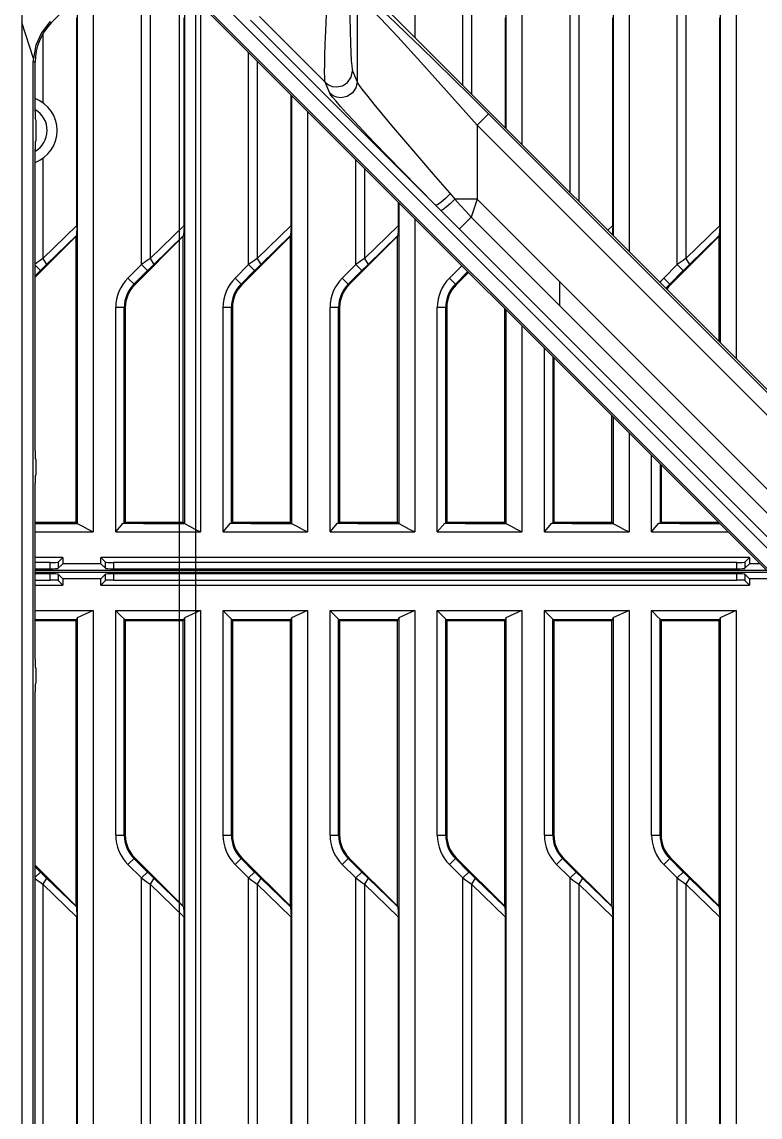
# Model space of a CAD drawing. Header units: millimetres. Extents: x -3132 to 28633, y 682 to 5849.
# Drawn here: x 24580.7 to 24672.9, y 2267.6 to 2404.3 of the extents above; entities that cross this region are included whole.
import ezdxf

# ---------------------------------------------------------------- set-up
doc = ezdxf.new("R2010")
doc.units = ezdxf.units.MM

# ---------------------------------------------------------------- blocks, each defined once
blk = doc.blocks.new('rtjg')
at = {"linetype": 'Continuous'}
for p, q in [((18333, 2257.99), (18333, 2055.71)), ((18334.99, 2258.81), (18334.99, 2053.72)), ((18321.62, 2256.52), (18321.62, 2067.09)), ((18319.63, 2255.85), (18319.63, 2069.08)), ((18308.25, 2252.06), (18308.25, 2080.46)), ((18346.37, 2251.81), (18346.37, 2042.34)), ((18348.36, 2251.81), (18348.36, 2040.35)), ((18273.31, 2095.59), (18358.39, 2010.52)), ((18271.96, 2091.29), (18262.94, 2082.27)), ((18355.81, 2010.27), (18274.78, 2091.29)), ((18268.14, 2087.47), (18268.14, 2018.72)), ((18274.16, 2052.08), (18274.16, 2087.75)), ((18275.23, 2086.98), (18275.23, 2052.85)), ((18314.27, 2074.43), (18314.27, 2087.75)), ((18315.34, 2086.98), (18315.34, 2073.36)), ((18327.64, 2061.06), (18327.64, 2087.75)), ((18328.71, 2086.98), (18328.71, 2059.99)), ((18341.01, 2052.08), (18341.01, 2087.75)), ((18342.08, 2086.98), (18342.08, 2052.85)), ((18266.15, 2085.48), (18266.15, 2019.79)), ((18279.52, 2086.56), (18279.52, 2019.79)), ((18301.05, 2085.64), (18301.05, 2074.88)), ((18302.48, 2086.23), (18353.31, 2035.39)), ((18281.51, 2084.57), (18281.51, 2018.72)), ((18266.1, 2056.95), (18266.1, 2082.88)), ((18279.47, 2056.95), (18279.47, 2082.88)), ((18288.87, 2083.03), (18297.08, 2074.82)), ((18319.58, 2069.12), (18319.58, 2082.88)), ((18332.95, 2056.95), (18332.95, 2082.88)), ((18346.32, 2056.95), (18346.32, 2082.88)), ((18260.67, 2077.79), (18259.24, 2082.29)), ((18259.24, 2082.29), (18259.24, 1838.49)), ((18262.94, 2082.27), (18262.73, 2082.36)), ((18404.71, 1965.61), (18287.75, 2082.57)), ((18261.86, 2080.87), (18261.86, 2072.27)), ((18287.53, 2052.08), (18287.53, 2078.54)), ((18260.66, 2077.42), (18260.89, 2077.33)), ((18260.66, 1838.49), (18260.66, 2077.42)), ((18260.89, 2071.16), (18260.89, 2077.33)), ((18288.6, 2077.48), (18288.6, 2052.85)), ((18300.49, 2076.24), (18301.05, 2074.88)), ((18297.64, 2073.47), (18297.08, 2074.82)), ((18292.84, 2056.95), (18292.84, 2073.23)), ((18292.89, 2073.19), (18292.89, 2019.79)), ((18294.88, 2071.2), (18294.88, 2018.72)), ((18316.04, 2069.46), (18317.46, 2070.87)), ((18355.09, 2033.24), (18317.46, 2070.87)), ((18260.92, 2070.17), (18260.96, 2070.11)), ((18260.96, 2070.11), (18260.96, 2067.51)), ((18316.04, 2069.46), (18398.86, 1986.65)), ((18316.04, 2069.46), (18316.04, 2060.23)), ((18260.89, 2028.83), (18260.89, 2066.46)), ((18260.92, 2067.45), (18260.96, 2067.51)), ((18261.86, 2065.35), (18261.86, 2052.85)), ((18300.9, 2052.08), (18300.9, 2065.17)), ((18301.97, 2064.11), (18301.97, 2052.85)), ((18306.21, 2056.95), (18306.21, 2059.86)), ((18306.26, 2059.82), (18306.26, 2019.79)), ((18316.04, 2060.23), (18313.27, 2060.23)), ((18405.15, 1971.13), (18316.04, 2060.23)), ((18266.1, 2056.95), (18261.86, 2052.85)), ((18266.1, 2056.95), (18266.03, 2055.69)), ((18279.47, 2056.95), (18275.23, 2052.85)), ((18279.47, 2056.95), (18279.4, 2055.69)), ((18292.84, 2056.95), (18288.6, 2052.85)), ((18292.84, 2056.95), (18292.77, 2055.69)), ((18306.21, 2056.95), (18301.97, 2052.85)), ((18306.21, 2056.95), (18306.14, 2055.69)), ((18308.25, 2057.83), (18308.25, 2018.72)), ((18313.81, 2056.51), (18315.29, 2057.99)), ((18315.29, 2057.99), (18405.14, 1968.15)), ((18332.95, 2056.95), (18332.34, 2056.36)), ((18332.95, 2056.95), (18332.89, 2055.81)), ((18346.32, 2056.95), (18342.08, 2052.85)), ((18346.32, 2056.95), (18346.25, 2055.69)), ((18260.89, 2050.5), (18266, 2055.61)), ((18262.32, 2052.11), (18266.03, 2055.69)), ((18266.03, 2055.69), (18266, 2055.61)), ((18266, 2019.94), (18266, 2055.61)), ((18273.31, 2049.55), (18279.37, 2055.61)), ((18275.69, 2052.11), (18279.4, 2055.69)), ((18279.4, 2055.69), (18279.37, 2055.61)), ((18279.37, 2019.94), (18279.37, 2055.61)), ((18286.68, 2049.55), (18292.74, 2055.61)), ((18289.06, 2052.11), (18292.77, 2055.69)), ((18292.77, 2055.69), (18292.74, 2055.61)), ((18292.74, 2019.94), (18292.74, 2055.61)), ((18300.05, 2049.55), (18306.11, 2055.61)), ((18302.43, 2052.11), (18306.14, 2055.69)), ((18306.14, 2055.69), (18306.11, 2055.61)), ((18306.11, 2019.94), (18306.11, 2055.61)), ((18340.16, 2049.55), (18346.22, 2055.61)), ((18342.54, 2052.11), (18346.25, 2055.69)), ((18346.25, 2055.69), (18346.22, 2055.61)), ((18346.22, 2042.48), (18346.22, 2055.61)), ((18261.86, 2052.85), (18262.32, 2052.11)), ((18275.23, 2052.85), (18275.69, 2052.11)), ((18288.6, 2052.85), (18289.06, 2052.11)), ((18301.97, 2052.85), (18302.43, 2052.11)), ((18342.08, 2052.85), (18342.54, 2052.11)), ((18261.54, 2051.34), (18260.89, 2051.99)), ((18260.89, 2050.69), (18261.54, 2051.34)), ((18274.16, 2052.08), (18272.47, 2050.39)), ((18273.22, 2049.65), (18274.91, 2051.34)), ((18274.91, 2051.34), (18274.16, 2052.08)), ((18287.53, 2052.08), (18285.84, 2050.39)), ((18286.59, 2049.65), (18288.28, 2051.34)), ((18288.28, 2051.34), (18287.53, 2052.08)), ((18300.9, 2052.08), (18299.21, 2050.39)), ((18299.96, 2049.65), (18301.65, 2051.34)), ((18301.65, 2051.34), (18300.9, 2052.08)), ((18314.13, 2051.94), (18312.58, 2050.39)), ((18341.01, 2052.08), (18339.32, 2050.39)), ((18341.76, 2051.34), (18340.07, 2049.65)), ((18341.76, 2051.34), (18341.01, 2052.08)), ((18272.47, 2050.39), (18273.31, 2049.55)), ((18285.84, 2050.39), (18286.68, 2049.55)), ((18299.21, 2050.39), (18300.05, 2049.55)), ((18312.58, 2050.39), (18313.42, 2049.55)), ((18313.33, 2049.65), (18314.88, 2051.2)), ((18313.42, 2049.55), (18314.97, 2051.1)), ((18326.34, 2046.94), (18326.34, 2049.93)), ((18339.32, 2050.39), (18340.16, 2049.55)), ((18272.14, 2046.73), (18270.96, 2046.73)), ((18270.96, 2018.72), (18270.96, 2046.73)), ((18272.01, 2019.81), (18272.01, 2046.73)), ((18272.14, 2046.73), (18272.14, 2019.94)), ((18285.51, 2046.73), (18284.33, 2046.73)), ((18284.33, 2018.72), (18284.33, 2046.73)), ((18285.38, 2019.81), (18285.38, 2046.73)), ((18285.51, 2046.73), (18285.51, 2019.94)), ((18298.88, 2046.73), (18297.7, 2046.73)), ((18297.7, 2018.72), (18297.7, 2046.73)), ((18298.75, 2019.81), (18298.75, 2046.73)), ((18298.88, 2046.73), (18298.88, 2019.94)), ((18312.25, 2046.73), (18311.07, 2046.73)), ((18311.07, 2018.72), (18311.07, 2046.73)), ((18312.12, 2019.81), (18312.12, 2046.73)), ((18312.25, 2046.73), (18312.25, 2019.94)), ((18319.48, 2019.94), (18319.48, 2046.6)), ((18319.63, 2046.45), (18319.63, 2019.79)), ((18321.62, 2044.46), (18321.62, 2018.72)), ((18324.44, 2018.72), (18324.44, 2041.64)), ((18325.49, 2040.59), (18325.49, 2019.81)), ((18325.62, 2040.45), (18325.62, 2019.94)), ((18332.85, 2019.94), (18332.85, 2033.23)), ((18333, 2033.08), (18333, 2019.79)), ((18334.99, 2031.09), (18334.99, 2018.72)), ((18337.81, 2018.72), (18337.81, 2028.27)), ((18260.96, 2027.74), (18260.92, 2027.84)), ((18260.96, 2027.74), (18260.96, 2025.87)), ((18338.86, 2027.22), (18338.86, 2019.81)), ((18338.99, 2027.08), (18338.99, 2019.94)), ((18260.96, 2025.87), (18260.92, 2025.78)), ((18260.89, 2002.83), (18260.89, 2024.79)), ((18260.89, 2019.94), (18266, 2019.94)), ((18266, 2019.94), (18266.14, 2019.8)), ((18270.96, 2018.72), (18271.88, 2019.8)), ((18271.88, 2019.8), (18272.01, 2019.81)), ((18272.14, 2019.94), (18272.01, 2019.81)), ((18272.14, 2019.94), (18279.37, 2019.94)), ((18279.37, 2019.94), (18279.51, 2019.8)), ((18284.33, 2018.72), (18285.25, 2019.8)), ((18285.25, 2019.8), (18285.38, 2019.81)), ((18285.51, 2019.94), (18285.38, 2019.81)), ((18285.51, 2019.94), (18292.74, 2019.94)), ((18292.74, 2019.94), (18292.88, 2019.8)), ((18297.7, 2018.72), (18298.62, 2019.8)), ((18298.62, 2019.8), (18298.75, 2019.81)), ((18298.88, 2019.94), (18298.75, 2019.81)), ((18298.88, 2019.94), (18306.11, 2019.94)), ((18306.11, 2019.94), (18306.25, 2019.8)), ((18311.07, 2018.72), (18311.99, 2019.8)), ((18311.99, 2019.8), (18312.12, 2019.81)), ((18312.25, 2019.94), (18312.12, 2019.81)), ((18312.25, 2019.94), (18319.48, 2019.94)), ((18319.48, 2019.94), (18319.62, 2019.8)), ((18324.44, 2018.72), (18325.36, 2019.8)), ((18325.36, 2019.8), (18325.49, 2019.81)), ((18325.62, 2019.94), (18325.49, 2019.81)), ((18325.62, 2019.94), (18332.85, 2019.94)), ((18332.85, 2019.94), (18332.99, 2019.8)), ((18337.81, 2018.72), (18338.73, 2019.8)), ((18338.73, 2019.8), (18338.86, 2019.81)), ((18338.99, 2019.94), (18338.86, 2019.81)), ((18338.99, 2019.94), (18346.13, 2019.94)), ((18260.89, 2018.72), (18268.14, 2018.72)), ((18270.96, 2018.72), (18281.51, 2018.72)), ((18284.33, 2018.72), (18294.88, 2018.72)), ((18297.7, 2018.72), (18308.25, 2018.72)), ((18311.07, 2018.72), (18321.62, 2018.72)), ((18324.44, 2018.72), (18334.99, 2018.72)), ((18337.81, 2018.72), (18347.35, 2018.72)), ((18264.33, 2015.53), (18260.89, 2015.53)), ((18262.76, 2014.91), (18260.89, 2014.91)), ((18262.76, 2014.13), (18262.76, 2014.91)), ((18263.76, 2014.96), (18264.33, 2015.53)), ((18263.76, 2014.96), (18263.76, 2014.18)), ((18263.76, 2014.18), (18264.33, 2014.75)), ((18264.33, 2015.53), (18264.33, 2014.75)), ((18269.09, 2014.75), (18264.33, 2014.75)), ((18269.66, 2014.96), (18269.09, 2015.53)), ((18350.01, 2015.53), (18269.09, 2015.53)), ((18269.09, 2014.75), (18269.09, 2015.53)), ((18269.66, 2014.18), (18269.09, 2014.75)), ((18269.66, 2014.18), (18269.66, 2014.96)), ((18348.44, 2014.91), (18270.66, 2014.91)), ((18270.66, 2014.91), (18270.66, 2014.13)), ((18348.44, 2014.13), (18348.44, 2014.91)), ((18349.44, 2014.96), (18350.01, 2015.53)), ((18349.44, 2014.96), (18349.44, 2014.18)), ((18349.44, 2014.18), (18350.01, 2014.75)), ((18350.01, 2015.53), (18350.01, 2014.75)), ((18351.33, 2014.75), (18350.01, 2014.75)), ((18260.89, 2014.13), (18262.76, 2014.13)), ((18352.17, 2013.91), (18260.89, 2013.91)), ((18260.89, 2013.71), (18352.37, 2013.71)), ((18262.76, 2013.49), (18260.89, 2013.49)), ((18262.76, 2012.71), (18262.76, 2013.49)), ((18263.76, 2013.44), (18264.33, 2012.87)), ((18263.76, 2013.44), (18263.76, 2012.66)), ((18269.66, 2013.44), (18269.09, 2012.87)), ((18269.66, 2012.66), (18269.66, 2013.44)), ((18270.66, 2014.13), (18348.44, 2014.13)), ((18348.44, 2013.49), (18270.66, 2013.49)), ((18270.66, 2013.49), (18270.66, 2012.71)), ((18348.44, 2012.71), (18348.44, 2013.49)), ((18349.44, 2013.44), (18350.01, 2012.87)), ((18349.44, 2013.44), (18349.44, 2012.66)), ((18260.89, 2012.71), (18262.76, 2012.71)), ((18260.89, 2012.09), (18264.33, 2012.09)), ((18263.76, 2012.66), (18264.33, 2012.09)), ((18264.33, 2012.87), (18264.33, 2012.09)), ((18269.09, 2012.87), (18264.33, 2012.87)), ((18269.09, 2012.09), (18269.09, 2012.87)), ((18269.66, 2012.66), (18269.09, 2012.09)), ((18269.09, 2012.09), (18350.01, 2012.09)), ((18270.66, 2012.71), (18348.44, 2012.71)), ((18349.44, 2012.66), (18350.01, 2012.09)), ((18353.21, 2012.87), (18350.01, 2012.87)), ((18350.01, 2012.87), (18350.01, 2012.09)), ((18260.89, 2008.9), (18268.14, 2008.9)), ((18268.14, 2008.9), (18266.14, 2007.99)), ((18268.14, 2008.9), (18268.14, 1809.44)), ((18270.96, 2008.9), (18281.51, 2008.9)), ((18270.96, 1980.89), (18270.96, 2008.9)), ((18281.51, 2008.9), (18279.51, 2007.99)), ((18281.51, 2008.9), (18281.51, 1798.19)), ((18284.33, 2008.9), (18294.88, 2008.9)), ((18284.33, 1980.89), (18284.33, 2008.9)), ((18294.88, 2008.9), (18292.88, 2007.99)), ((18294.88, 2008.9), (18294.88, 1785.7)), ((18297.7, 2008.9), (18308.25, 2008.9)), ((18297.7, 1980.89), (18297.7, 2008.9)), ((18308.25, 2008.9), (18306.25, 2007.99)), ((18308.25, 2008.9), (18308.25, 1785.31)), ((18311.07, 2008.9), (18321.62, 2008.9)), ((18311.07, 1980.89), (18311.07, 2008.9)), ((18321.62, 2008.9), (18319.62, 2007.99)), ((18321.62, 2008.9), (18321.62, 1785.31)), ((18324.44, 2008.9), (18334.99, 2008.9)), ((18324.44, 1980.89), (18324.44, 2008.9)), ((18334.99, 2008.9), (18332.99, 2007.99)), ((18334.99, 2008.9), (18334.99, 1785.31)), ((18337.81, 2008.9), (18348.36, 2008.9)), ((18337.81, 1980.89), (18337.81, 2008.9)), ((18348.36, 2008.9), (18346.36, 2007.99)), ((18348.36, 2008.9), (18348.36, 1785.31)), ((18260.89, 2007.81), (18266.13, 2007.81)), ((18260.89, 2007.68), (18266, 2007.68)), ((18266, 2007.68), (18266.13, 2007.81)), ((18266, 1972.01), (18266, 2007.68)), ((18266.13, 2007.81), (18266.15, 2007.99)), ((18266.15, 2007.99), (18266.15, 1813.55)), ((18272.01, 1980.89), (18272.01, 2007.82)), ((18272.14, 2007.68), (18272.02, 2007.81)), ((18272.02, 2007.81), (18279.5, 2007.81)), ((18272.14, 2007.68), (18279.37, 2007.68)), ((18272.14, 2007.68), (18272.14, 1980.89)), ((18279.37, 2007.68), (18279.5, 2007.81)), ((18279.37, 1972.01), (18279.37, 2007.68)), ((18279.5, 2007.81), (18279.52, 2007.99)), ((18279.52, 2007.99), (18279.52, 1800.18)), ((18285.38, 1980.89), (18285.38, 2007.82)), ((18285.51, 2007.68), (18285.39, 2007.81)), ((18285.39, 2007.81), (18292.87, 2007.81)), ((18285.51, 2007.68), (18292.74, 2007.68)), ((18285.51, 2007.68), (18285.51, 1980.89)), ((18292.74, 2007.68), (18292.87, 2007.81)), ((18292.74, 1972.01), (18292.74, 2007.68)), ((18292.87, 2007.81), (18292.89, 2007.99)), ((18292.89, 2007.99), (18292.89, 1786.87)), ((18298.75, 1980.89), (18298.75, 2007.82)), ((18298.88, 2007.68), (18298.76, 2007.81)), ((18298.76, 2007.81), (18306.24, 2007.81)), ((18298.88, 2007.68), (18306.11, 2007.68)), ((18298.88, 2007.68), (18298.88, 1980.89)), ((18306.11, 2007.68), (18306.24, 2007.81)), ((18306.11, 1972.01), (18306.11, 2007.68)), ((18306.24, 2007.81), (18306.26, 2007.99)), ((18306.26, 2007.99), (18306.26, 1785.31)), ((18312.12, 1980.89), (18312.12, 2007.82)), ((18312.25, 2007.68), (18312.13, 2007.81)), ((18312.13, 2007.81), (18319.61, 2007.81)), ((18312.25, 2007.68), (18319.48, 2007.68)), ((18312.25, 2007.68), (18312.25, 1980.89)), ((18319.48, 2007.68), (18319.61, 2007.81)), ((18319.48, 1972.01), (18319.48, 2007.68)), ((18319.61, 2007.81), (18319.63, 2007.99)), ((18319.63, 2007.99), (18319.63, 1785.31)), ((18325.49, 1980.89), (18325.49, 2007.82)), ((18325.62, 2007.68), (18325.5, 2007.81)), ((18325.5, 2007.81), (18332.98, 2007.81)), ((18325.62, 2007.68), (18332.85, 2007.68)), ((18325.62, 2007.68), (18325.62, 1980.89)), ((18332.85, 2007.68), (18332.98, 2007.81)), ((18332.85, 1972.01), (18332.85, 2007.68)), ((18332.98, 2007.81), (18333, 2007.99)), ((18333, 2007.99), (18333, 1785.31)), ((18338.86, 1980.89), (18338.86, 2007.82)), ((18338.87, 2007.81), (18346.35, 2007.81)), ((18338.99, 2007.68), (18338.87, 2007.81)), ((18338.99, 2007.68), (18346.22, 2007.68)), ((18338.99, 2007.68), (18338.99, 1980.89)), ((18346.22, 2007.68), (18346.35, 2007.81)), ((18346.22, 1972.01), (18346.22, 2007.68)), ((18346.35, 2007.81), (18346.37, 2007.99)), ((18346.37, 2007.99), (18346.37, 1785.31)), ((18260.96, 2001.74), (18260.92, 2001.84)), ((18260.96, 2001.74), (18260.96, 1999.87)), ((18260.96, 1999.87), (18260.92, 1999.78)), ((18260.89, 1821.29), (18260.89, 1998.79)), ((18270.96, 1980.89), (18272.14, 1980.89)), ((18284.33, 1980.89), (18285.51, 1980.89)), ((18297.7, 1980.89), (18298.88, 1980.89)), ((18311.07, 1980.89), (18312.25, 1980.89)), ((18324.44, 1980.89), (18325.62, 1980.89)), ((18337.81, 1980.89), (18338.99, 1980.89)), ((18273.31, 1978.06), (18272.47, 1977.22)), ((18274.91, 1976.28), (18273.22, 1977.97)), ((18279.37, 1972.01), (18273.31, 1978.06)), ((18286.68, 1978.06), (18285.84, 1977.22)), ((18288.28, 1976.28), (18286.59, 1977.97)), ((18292.74, 1972.01), (18286.68, 1978.06)), ((18300.05, 1978.06), (18299.21, 1977.22)), ((18301.65, 1976.28), (18299.96, 1977.97)), ((18306.11, 1972.01), (18300.05, 1978.06)), ((18313.42, 1978.06), (18312.58, 1977.22)), ((18315.02, 1976.28), (18313.33, 1977.97)), ((18319.48, 1972.01), (18313.42, 1978.06)), ((18326.79, 1978.06), (18325.95, 1977.22)), ((18328.39, 1976.28), (18326.7, 1977.97)), ((18332.85, 1972.01), (18326.79, 1978.06)), ((18340.16, 1978.06), (18339.32, 1977.22)), ((18341.76, 1976.28), (18340.07, 1977.97)), ((18346.22, 1972.01), (18340.16, 1978.06)), ((18266, 1972.01), (18260.89, 1977.12)), ((18261.54, 1976.28), (18260.89, 1976.93)), ((18260.89, 1975.63), (18261.54, 1976.28)), ((18272.47, 1977.22), (18274.16, 1975.54)), ((18274.16, 1975.54), (18274.91, 1976.28)), ((18285.84, 1977.22), (18287.53, 1975.54)), ((18287.53, 1975.54), (18288.28, 1976.28)), ((18299.21, 1977.22), (18300.9, 1975.54)), ((18300.9, 1975.54), (18301.65, 1976.28)), ((18312.58, 1977.22), (18314.27, 1975.54)), ((18314.27, 1975.54), (18315.02, 1976.28)), ((18325.95, 1977.22), (18327.64, 1975.54)), ((18327.64, 1975.54), (18328.39, 1976.28)), ((18339.32, 1977.22), (18341.01, 1975.54)), ((18341.01, 1975.54), (18341.76, 1976.28)), ((18262.32, 1975.51), (18261.86, 1974.76)), ((18261.86, 1974.76), (18266.1, 1970.67)), ((18261.86, 1974.76), (18261.86, 1940.64)), ((18266.03, 1971.93), (18262.32, 1975.51)), ((18274.16, 1939.87), (18274.16, 1975.54)), ((18275.69, 1975.51), (18275.23, 1974.76)), ((18275.23, 1974.76), (18279.47, 1970.67)), ((18275.23, 1974.76), (18275.23, 1940.64)), ((18279.4, 1971.93), (18275.69, 1975.51)), ((18287.53, 1939.87), (18287.53, 1975.54)), ((18289.06, 1975.51), (18288.6, 1974.76)), ((18288.6, 1974.76), (18292.84, 1970.67)), ((18288.6, 1974.76), (18288.6, 1940.64)), ((18292.77, 1971.93), (18289.06, 1975.51)), ((18300.9, 1939.87), (18300.9, 1975.54)), ((18302.43, 1975.51), (18301.97, 1974.76)), ((18301.97, 1974.76), (18306.21, 1970.67)), ((18301.97, 1974.76), (18301.97, 1940.64)), ((18306.14, 1971.93), (18302.43, 1975.51)), ((18314.27, 1939.87), (18314.27, 1975.54)), ((18315.8, 1975.51), (18315.34, 1974.76)), ((18315.34, 1974.76), (18319.58, 1970.67)), ((18315.34, 1974.76), (18315.34, 1940.64)), ((18319.51, 1971.93), (18315.8, 1975.51)), ((18327.64, 1939.87), (18327.64, 1975.54)), ((18329.17, 1975.51), (18328.71, 1974.76)), ((18328.71, 1974.76), (18332.95, 1970.67)), ((18328.71, 1974.76), (18328.71, 1940.64)), ((18332.88, 1971.93), (18329.17, 1975.51)), ((18341.01, 1939.87), (18341.01, 1975.54)), ((18342.54, 1975.51), (18342.08, 1974.76)), ((18342.08, 1974.76), (18346.32, 1970.67)), ((18342.08, 1974.76), (18342.08, 1940.64)), ((18346.25, 1971.93), (18342.54, 1975.51)), ((18266.03, 1971.93), (18266, 1972.01)), ((18279.4, 1971.93), (18279.37, 1972.01)), ((18292.77, 1971.93), (18292.74, 1972.01)), ((18306.14, 1971.93), (18306.11, 1972.01)), ((18319.51, 1971.93), (18319.48, 1972.01)), ((18332.88, 1971.93), (18332.85, 1972.01)), ((18346.25, 1971.93), (18346.22, 1972.01)), ((18266.03, 1971.93), (18266.1, 1970.67)), ((18266.1, 1944.74), (18266.1, 1970.67)), ((18279.4, 1971.93), (18279.47, 1970.67)), ((18279.47, 1944.74), (18279.47, 1970.67)), ((18292.77, 1971.93), (18292.84, 1970.67)), ((18292.84, 1944.74), (18292.84, 1970.67)), ((18306.14, 1971.93), (18306.21, 1970.67)), ((18306.21, 1944.74), (18306.21, 1970.67)), ((18319.51, 1971.93), (18319.58, 1970.67)), ((18319.58, 1944.74), (18319.58, 1970.67)), ((18332.88, 1971.93), (18332.95, 1970.67)), ((18332.95, 1944.74), (18332.95, 1970.67)), ((18346.25, 1971.93), (18346.32, 1970.67)), ((18346.32, 1944.74), (18346.32, 1970.67))]:
    blk.add_line(p, q, dxfattribs=at)
for points in [[(18297.08, 2074.82), (18297.04, 2075.04), (18297.02, 2075.47), (18297.01, 2076.13), (18297.02, 2077.02), (18297.05, 2078.16), (18297.09, 2079.57), (18297.16, 2081.26), (18297.25, 2083.25), (18297.36, 2085.5), (18297.5, 2088.02), (18297.66, 2090.74), (18297.83, 2093.59), (18298.02, 2096.5)], [(18300.02, 2096.5), (18300.03, 2093.47), (18300.04, 2090.52), (18300.07, 2087.75), (18300.11, 2085.24), (18300.15, 2083.05), (18300.19, 2081.2), (18300.24, 2079.69), (18300.29, 2078.48), (18300.34, 2077.55), (18300.39, 2076.89), (18300.44, 2076.45), (18300.49, 2076.24)], [(18274.78, 2091.6), (18275.17, 2091.22), (18275.54, 2090.84), (18356.02, 2010.36)], [(18316.04, 2069.46), (18312.22, 2073.76), (18309.01, 2077.33), (18306.13, 2080.49), (18303.98, 2082.79), (18302.38, 2084.45), (18301.4, 2085.4), (18301.05, 2085.64)], [(18301.85, 2085.97), (18302.57, 2085.33), (18303.46, 2084.5), (18304.54, 2083.49), (18305.83, 2082.27), (18307.32, 2080.84), (18309.03, 2079.19), (18310.94, 2077.33), (18313.01, 2075.29), (18315.2, 2073.12), (18317.46, 2070.87)], [(18262.73, 2082.36), (18261.67, 2081.01), (18260.97, 2079.47), (18260.67, 2077.79)], [(18298.49, 2074.24), (18299.24, 2074.39), (18299.88, 2074.81), (18300.33, 2075.46), (18300.49, 2076.24)], [(18297.08, 2074.82), (18297.49, 2074.51), (18297.97, 2074.31), (18298.49, 2074.24)], [(18301.05, 2074.88), (18300.91, 2074.14), (18300.49, 2073.5), (18299.84, 2073.05), (18299.05, 2072.89)], [(18301.05, 2074.88), (18301.17, 2074.68), (18301.42, 2074.31), (18301.82, 2073.77), (18302.4, 2073.04), (18303.16, 2072.09), (18304.15, 2070.89), (18305.37, 2069.43), (18306.85, 2067.68), (18308.58, 2065.65), (18310.54, 2063.37), (18312.88, 2060.68)], [(18310.83, 2059.49), (18308.67, 2061.68), (18306.67, 2063.73), (18304.84, 2065.61), (18303.23, 2067.28), (18301.85, 2068.73), (18300.7, 2069.96), (18299.75, 2070.98), (18299, 2071.81), (18298.43, 2072.46), (18298.02, 2072.94), (18297.76, 2073.28), (18297.64, 2073.47)], [(18299.05, 2072.89), (18298.54, 2072.95), (18298.06, 2073.15), (18297.64, 2073.47)], [(18312.69, 2060.9), (18312.1, 2060.33), (18311.54, 2059.85), (18311.08, 2059.55), (18310.83, 2059.49)], [(18313.27, 2060.23), (18312.7, 2059.69), (18312.18, 2059.24), (18311.74, 2058.93), (18311.49, 2058.83)], [(18312.88, 2060.68), (18313.08, 2060.46), (18313.27, 2060.23)], [(18313.27, 2060.23), (18313.94, 2059.48), (18314.62, 2058.73), (18315.29, 2057.99)], [(18316.04, 2060.23), (18315.79, 2059.48), (18315.54, 2058.74), (18315.29, 2057.99)], [(18261.86, 2052.85), (18261.51, 2052.6), (18261.15, 2052.35), (18260.89, 2052.15)], [(18275.23, 2052.85), (18274.88, 2052.6), (18274.52, 2052.35), (18274.16, 2052.08)], [(18288.6, 2052.85), (18288.25, 2052.6), (18287.89, 2052.35), (18287.53, 2052.08)], [(18301.97, 2052.85), (18301.62, 2052.6), (18301.26, 2052.35), (18300.9, 2052.08)], [(18342.08, 2052.85), (18341.73, 2052.6), (18341.37, 2052.35), (18341.01, 2052.08)], [(18261.54, 2051.34), (18261.81, 2051.6), (18262.07, 2051.86), (18262.32, 2052.11)], [(18274.91, 2051.34), (18275.18, 2051.6), (18275.44, 2051.86), (18275.69, 2052.11)], [(18288.28, 2051.34), (18288.55, 2051.6), (18288.81, 2051.86), (18289.06, 2052.11)], [(18301.65, 2051.34), (18301.92, 2051.6), (18302.18, 2051.86), (18302.43, 2052.11)], [(18341.76, 2051.34), (18342.03, 2051.6), (18342.29, 2051.86), (18342.54, 2052.11)], [(18260.89, 2019.79), (18263.6, 2019.79), (18266.14, 2019.79)], [(18266.14, 2019.79), (18266.8, 2019.43), (18267.46, 2019.08), (18268.14, 2018.72)], [(18271.88, 2019.8), (18274.42, 2019.79), (18276.97, 2019.79), (18279.51, 2019.79)], [(18279.51, 2019.79), (18280.17, 2019.43), (18280.83, 2019.08), (18281.51, 2018.72)], [(18285.25, 2019.8), (18287.79, 2019.79), (18290.34, 2019.79), (18292.88, 2019.79)], [(18292.88, 2019.79), (18293.54, 2019.43), (18294.2, 2019.08), (18294.88, 2018.72)], [(18298.62, 2019.8), (18301.16, 2019.79), (18303.71, 2019.79), (18306.25, 2019.79)], [(18306.25, 2019.79), (18306.91, 2019.43), (18307.57, 2019.08), (18308.25, 2018.72)], [(18311.99, 2019.8), (18314.53, 2019.79), (18317.08, 2019.79), (18319.62, 2019.79)], [(18319.62, 2019.79), (18320.28, 2019.43), (18320.94, 2019.08), (18321.62, 2018.72)], [(18325.36, 2019.8), (18327.9, 2019.79), (18330.45, 2019.79), (18332.99, 2019.79)], [(18332.99, 2019.79), (18333.65, 2019.43), (18334.31, 2019.08), (18334.99, 2018.72)], [(18338.73, 2019.8), (18341.27, 2019.79), (18343.82, 2019.79), (18346.29, 2019.79)], [(18270.96, 2008.9), (18271.31, 2008.54), (18271.67, 2008.18), (18272.02, 2007.82)], [(18284.33, 2008.9), (18284.68, 2008.54), (18285.04, 2008.18), (18285.39, 2007.82)], [(18297.7, 2008.9), (18298.05, 2008.54), (18298.41, 2008.18), (18298.76, 2007.82)], [(18311.07, 2008.9), (18311.42, 2008.54), (18311.78, 2008.18), (18312.13, 2007.82)], [(18324.44, 2008.9), (18324.79, 2008.54), (18325.15, 2008.18), (18325.5, 2007.82)], [(18337.81, 2008.9), (18338.16, 2008.54), (18338.52, 2008.18), (18338.87, 2007.82)], [(18262.32, 1975.51), (18262.07, 1975.76), (18261.81, 1976.01), (18261.54, 1976.28)], [(18275.69, 1975.51), (18275.44, 1975.76), (18275.18, 1976.01), (18274.91, 1976.28)], [(18289.06, 1975.51), (18288.81, 1975.76), (18288.55, 1976.01), (18288.28, 1976.28)], [(18302.43, 1975.51), (18302.18, 1975.76), (18301.92, 1976.01), (18301.65, 1976.28)], [(18315.8, 1975.51), (18315.55, 1975.76), (18315.29, 1976.01), (18315.02, 1976.28)], [(18329.17, 1975.51), (18328.92, 1975.76), (18328.66, 1976.01), (18328.39, 1976.28)], [(18342.54, 1975.51), (18342.29, 1975.76), (18342.03, 1976.01), (18341.76, 1976.28)], [(18260.89, 1975.47), (18261.15, 1975.27), (18261.51, 1975.01), (18261.86, 1974.76)], [(18274.16, 1975.54), (18274.52, 1975.27), (18274.88, 1975.01), (18275.23, 1974.76)], [(18287.53, 1975.54), (18287.89, 1975.27), (18288.25, 1975.01), (18288.6, 1974.76)], [(18300.9, 1975.54), (18301.26, 1975.27), (18301.62, 1975.01), (18301.97, 1974.76)], [(18314.27, 1975.54), (18314.63, 1975.27), (18314.99, 1975.01), (18315.34, 1974.76)], [(18327.64, 1975.54), (18328, 1975.27), (18328.36, 1975.01), (18328.71, 1974.76)], [(18341.01, 1975.54), (18341.37, 1975.27), (18341.73, 1975.01), (18342.08, 1974.76)]]:
    blk.add_lwpolyline(points, dxfattribs=at)
for centre, radius, start, end in [((18259.39, 2068.81), 4.25, 290.811, 69.189), ((18259.39, 2068.81), 3, 300.0326, 59.8218), ((18276.14, 2046.73), 5.19, 135, 180), ((18289.51, 2046.73), 5.19, 135, 180), ((18302.88, 2046.73), 5.19, 135, 180), ((18316.25, 2046.73), 5.19, 135, 180), ((18342.99, 2046.73), 5.19, 135, 143.0756), ((18276.14, 2046.73), 4.13, 135, 180), ((18276.14, 2046.73), 4, 135, 180), ((18289.51, 2046.73), 4.13, 135, 180), ((18289.51, 2046.73), 4, 135, 180), ((18302.88, 2046.73), 4.13, 135, 180), ((18302.88, 2046.73), 4, 135, 180), ((18316.25, 2046.73), 4.13, 135, 180), ((18316.25, 2046.73), 4, 135, 180), ((18342.99, 2046.73), 4.13, 135, 145.0565), ((18342.99, 2046.73), 4, 135, 145.4412), ((18276.14, 1980.89), 5.19, 180, 225), ((18276.14, 1980.89), 4.13, 180, 225), ((18276.14, 1980.89), 4, 180, 225), ((18289.51, 1980.89), 5.19, 180, 225), ((18289.51, 1980.89), 4.13, 180, 225), ((18289.51, 1980.89), 4, 180, 225), ((18302.88, 1980.89), 5.19, 180, 225), ((18302.88, 1980.89), 4.13, 180, 225), ((18302.88, 1980.89), 4, 180, 225), ((18316.25, 1980.89), 5.19, 180, 225), ((18316.25, 1980.89), 4.13, 180, 225), ((18316.25, 1980.89), 4, 180, 225), ((18329.62, 1980.89), 5.19, 180, 225), ((18329.62, 1980.89), 4.13, 180, 225), ((18329.62, 1980.89), 4, 180, 225), ((18342.99, 1980.89), 5.19, 180, 225), ((18342.99, 1980.89), 4.13, 180, 225), ((18342.99, 1980.89), 4, 180, 225)]:
    blk.add_arc(centre, radius, start, end, dxfattribs=at)
for centre, major_axis, ratio, start_param, end_param in [((18269.31, 2065.88), (7.55, -23.77), 0.280674, -2.997283, -2.418051), ((18267.89, 2077.32), (6.47, -2.68), 0.999286, 2.749146, 3.534039), ((18267.91, 2077.32), (7.11, -1.47), 0.962916, -2.997808, -2.945369), ((18260.92, 2071.16), (0, 0.996), 0.034921, -4.712389, -3.193953), ((18260.92, 2066.46), (0, 0.996), 0.034921, 0.05236, 1.570796), ((18260.92, 2028.83), (0, 0.996), 0.034921, -4.712389, -3.228859), ((18260.92, 2024.79), (0, 0.996), 0.034921, 0.087266, 1.570796), ((18262.76, 2014.96), (1, 0), 0.052408, -1.570796, -0.05236), ((18270.66, 2014.96), (1, 0), 0.052408, -3.089233, -1.570796), ((18348.44, 2014.96), (1, 0), 0.052408, -1.570796, -0.05236), ((18262.76, 2014.18), (1, 0), 0.052408, -1.570796, -0.05236), ((18262.76, 2013.44), (1, 0), 0.052408, 0.05236, 1.570796), ((18270.66, 2014.18), (1, 0), 0.052408, -3.089233, -1.570796), ((18270.66, 2013.44), (1, 0), 0.052408, 1.570796, 3.089233), ((18348.44, 2014.18), (1, 0), 0.052408, -1.570796, -0.05236), ((18348.44, 2013.44), (1, 0), 0.052408, 0.05236, 1.570796), ((18262.76, 2012.66), (1, 0), 0.052408, 0.05236, 1.570796), ((18270.66, 2012.66), (1, 0), 0.052408, 1.570796, 3.089233), ((18348.44, 2012.66), (1, 0), 0.052408, 0.05236, 1.570796), ((18260.92, 2002.83), (0, 0.996), 0.034921, -4.712389, -3.228859), ((18260.92, 1998.79), (0, 0.996), 0.034921, 0.087266, 1.570796)]:
    blk.add_ellipse(centre, major_axis=major_axis, ratio=ratio, start_param=start_param, end_param=end_param, dxfattribs=at)
blk = doc.blocks.new('*U107')
blk.add_blockref('rtjg', (-18489.39, -2267.31))
blk = doc.blocks.new('*U108')
at = {"color": 0, "linetype": 'ByBlock', "lineweight": -2, "transparency": 16777216}
blk.add_blockref('*U107', (1500, 0), dxfattribs=at)
blk = doc.blocks.new('hfnv')
at = {"color": 114, "linetype": 'Continuous', "true_color": 0x139b48}
for p, q in [((20330.48, 6507.59), (20330.48, 7504.59)), ((20332.48, 7504.59), (20332.48, 6507.59))]:
    blk.add_line(p, q, dxfattribs=at)
blk = doc.blocks.new('*U116')
blk.add_blockref('hfnv', (-20547.98, -7013.09))
blk = doc.blocks.new('*U117')
at = {"color": 0, "linetype": 'ByBlock', "lineweight": -2, "transparency": 16777216}
blk.add_blockref('*U116', (1500, 0), dxfattribs=at)

msp = doc.modelspace()

# ---------------------------------------------------------------- block references
for name, p in [('*U117', (23317.901, 2592.128)), ('*U108', (23310.901, 2589.228))]:
    msp.add_blockref(name, p)

doc.saveas('drawing.dxf')
